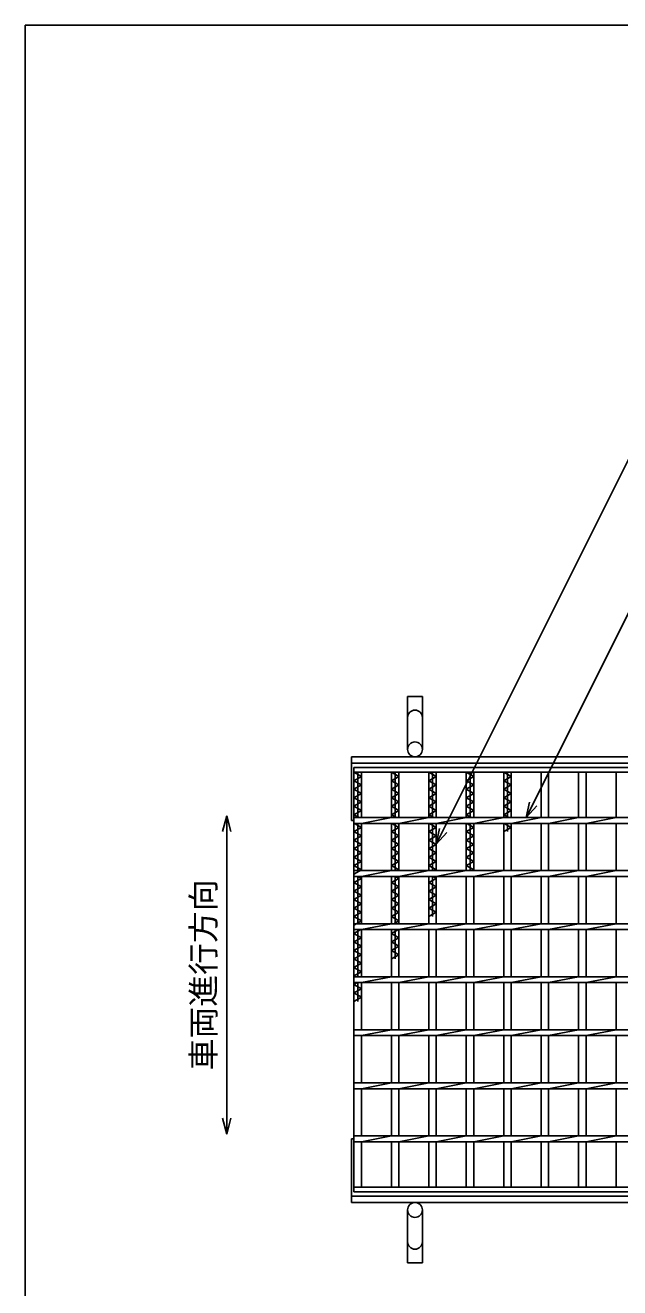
# Model space of a CAD drawing. Units: millimetres, scale not verified. Extents: x -1820 to 1731, y -1282 to 1054.
# Drawn here: x -1729 to -1168, y -136 to 1054 of the extents above; entities that cross this region are included whole.
import ezdxf
from ezdxf.enums import TextEntityAlignment as Align

# ---------------------------------------------------------------- set-up
doc = ezdxf.new("R2010")
doc.units = ezdxf.units.MM
doc.header["$LTSCALE"] = 10
for name, color, linetype, lineweight in [('0_2', 150, 'Continuous', 25), ('16', 3, 'Continuous', 25), ('19', 6, 'Continuous', 25), ('22', 4, 'Continuous', 25)]:
    doc.layers.add(name, color=color, linetype=linetype, lineweight=lineweight)
doc.styles.add('ベクトル', font='')
doc.styles.get('ベクトル').set_extended_font_data('ベクトル')

msp = doc.modelspace()

# ---------------------------------------------------------------- linework, layer by layer
at = {"layer": '0_2'}
for p, q in [((-1729, -1146.5), (-1729, 1053.5)), ((-1729, 1053.5), (1731, 1053.5))]:
    msp.add_line(p, q, dxfattribs=at)
at = {"layer": '16'}
for p, q in [((-1419, 354), (-424, 354)), ((-1419, 349.5), (-1419, 354)), ((-424, 349.5), (-1419, 349.5)), ((-1419, -41.5), (-1419, 349.5)), ((-1419, 349.5), (-1412, 349.5)), ((-1412, 345.5), (-1419, 349.5)), ((-1419, 341.5), (-1412, 345.5)), ((-1415.5, 306.75), (-1415.5, 349.5)), ((-1412, 306.75), (-1412, 349.5)), ((-1383.7, 306.75), (-1383.7, 349.5)), ((-1383.7, 349.5), (-1376.7, 349.5)), ((-1376.7, 345.5), (-1383.7, 349.5)), ((-1383.7, 341.5), (-1376.7, 345.5)), ((-1380.2, 306.75), (-1380.2, 349.5)), ((-1376.7, 306.75), (-1376.7, 349.5)), ((-1348.4, 306.75), (-1348.4, 349.5)), ((-1348.4, 349.5), (-1341.4, 349.5)), ((-1341.4, 345.5), (-1348.4, 349.5)), ((-1348.4, 341.5), (-1341.4, 345.5)), ((-1344.9, 306.75), (-1344.9, 349.5)), ((-1341.4, 306.75), (-1341.4, 349.5)), ((-1313.1, 306.75), (-1313.1, 349.5)), ((-1313.1, 349.5), (-1306.1, 349.5)), ((-1306.1, 345.5), (-1313.1, 349.5)), ((-1313.1, 341.5), (-1306.1, 345.5)), ((-1309.6, 306.75), (-1309.6, 349.5)), ((-1306.1, 306.75), (-1306.1, 349.5)), ((-1277.8, 306.75), (-1277.8, 349.5)), ((-1277.8, 349.5), (-1270.8, 349.5)), ((-1270.8, 345.5), (-1277.8, 349.5)), ((-1277.8, 341.5), (-1270.8, 345.5)), ((-1274.3, 306.75), (-1274.3, 349.5)), ((-1270.8, 306.75), (-1270.8, 349.5)), ((-1242.5, 306.75), (-1242.5, 349.5)), ((-1242.5, 349.5), (-1235.5, 349.5)), ((-1235.5, 306.75), (-1235.5, 349.5)), ((-1207.2, 306.75), (-1207.2, 349.5)), ((-1207.2, 349.5), (-1200.2, 349.5)), ((-1200.2, 306.75), (-1200.2, 349.5)), ((-1171.9, 306.75), (-1171.9, 349.5)), ((-1171.9, 349.5), (-1164.9, 349.5)), ((-1412, 337.5), (-1419, 341.5)), ((-1419, 333.5), (-1412, 337.5)), ((-1412, 329.5), (-1419, 333.5)), ((-1376.7, 337.5), (-1383.7, 341.5)), ((-1383.7, 333.5), (-1376.7, 337.5)), ((-1376.7, 329.5), (-1383.7, 333.5)), ((-1341.4, 337.5), (-1348.4, 341.5)), ((-1348.4, 333.5), (-1341.4, 337.5)), ((-1341.4, 329.5), (-1348.4, 333.5)), ((-1306.1, 337.5), (-1313.1, 341.5)), ((-1313.1, 333.5), (-1306.1, 337.5)), ((-1306.1, 329.5), (-1313.1, 333.5)), ((-1270.8, 337.5), (-1277.8, 341.5)), ((-1277.8, 333.5), (-1270.8, 337.5)), ((-1270.8, 329.5), (-1277.8, 333.5)), ((-1419, 325.5), (-1412, 329.5)), ((-1412, 321.5), (-1419, 325.5)), ((-1419, 317.5), (-1412, 321.5)), ((-1383.7, 325.5), (-1376.7, 329.5)), ((-1376.7, 321.5), (-1383.7, 325.5)), ((-1383.7, 317.5), (-1376.7, 321.5)), ((-1348.4, 325.5), (-1341.4, 329.5)), ((-1341.4, 321.5), (-1348.4, 325.5)), ((-1348.4, 317.5), (-1341.4, 321.5)), ((-1313.1, 325.5), (-1306.1, 329.5)), ((-1306.1, 321.5), (-1313.1, 325.5)), ((-1313.1, 317.5), (-1306.1, 321.5)), ((-1277.8, 325.5), (-1270.8, 329.5)), ((-1270.8, 321.5), (-1277.8, 325.5)), ((-1277.8, 317.5), (-1270.8, 321.5)), ((-1412, 313.5), (-1419, 317.5)), ((-1419, 309.5), (-1412, 313.5)), ((-1414.19, 306.75), (-1419, 309.5)), ((-1376.7, 313.5), (-1383.7, 317.5)), ((-1383.7, 309.5), (-1376.7, 313.5)), ((-1378.89, 306.75), (-1383.7, 309.5)), ((-1341.4, 313.5), (-1348.4, 317.5)), ((-1348.4, 309.5), (-1341.4, 313.5)), ((-1343.59, 306.75), (-1348.4, 309.5)), ((-1306.1, 313.5), (-1313.1, 317.5)), ((-1313.1, 309.5), (-1306.1, 313.5)), ((-1308.29, 306.75), (-1313.1, 309.5)), ((-1270.8, 313.5), (-1277.8, 317.5)), ((-1277.8, 309.5), (-1270.8, 313.5)), ((-1272.99, 306.75), (-1277.8, 309.5)), ((-1419, 306.75), (-424, 306.75)), ((-1419, 301.25), (-1419, 306.75)), ((-1419, 301.25), (-424, 301.25)), ((-1419, 293.5), (-1412, 297.5)), ((-1412, 297.5), (-1418.56, 301.25)), ((-1415.5, 256.75), (-1415.5, 301.25)), ((-1412, 301.25), (-1383.7, 306.75)), ((-1412, 256.75), (-1412, 301.25)), ((-1383.7, 256.75), (-1383.7, 301.25)), ((-1383.7, 293.5), (-1376.7, 297.5)), ((-1376.7, 297.5), (-1383.26, 301.25)), ((-1380.2, 256.75), (-1380.2, 301.25)), ((-1376.7, 301.25), (-1348.4, 306.75)), ((-1376.7, 256.75), (-1376.7, 301.25)), ((-1348.4, 256.75), (-1348.4, 301.25)), ((-1348.4, 293.5), (-1341.4, 297.5)), ((-1341.4, 297.5), (-1347.96, 301.25)), ((-1344.9, 256.75), (-1344.9, 301.25)), ((-1341.4, 301.25), (-1313.1, 306.75)), ((-1341.4, 256.75), (-1341.4, 301.25)), ((-1313.1, 256.75), (-1313.1, 301.25)), ((-1313.1, 293.5), (-1306.1, 297.5)), ((-1306.1, 297.5), (-1312.66, 301.25)), ((-1309.6, 256.75), (-1309.6, 301.25)), ((-1306.1, 301.25), (-1277.8, 306.75)), ((-1306.1, 256.75), (-1306.1, 301.25)), ((-1277.8, 256.75), (-1277.8, 301.25)), ((-1277.8, 293.5), (-1270.8, 297.5)), ((-1270.8, 297.5), (-1277.36, 301.25)), ((-1274.3, 293.5), (-1274.3, 301.25)), ((-1270.8, 301.25), (-1242.5, 306.75)), ((-1270.8, 256.75), (-1270.8, 301.25)), ((-1242.5, 256.75), (-1242.5, 301.25)), ((-1235.5, 301.25), (-1207.2, 306.75)), ((-1235.5, 256.75), (-1235.5, 301.25)), ((-1207.2, 256.75), (-1207.2, 301.25)), ((-1200.2, 301.25), (-1171.9, 306.75)), ((-1200.2, 256.75), (-1200.2, 301.25)), ((-1171.9, 256.75), (-1171.9, 301.25)), ((-1412, 289.5), (-1419, 293.5)), ((-1419, 285.5), (-1412, 289.5)), ((-1376.7, 289.5), (-1383.7, 293.5)), ((-1383.7, 285.5), (-1376.7, 289.5)), ((-1341.4, 289.5), (-1348.4, 293.5)), ((-1348.4, 285.5), (-1341.4, 289.5)), ((-1306.1, 289.5), (-1313.1, 293.5)), ((-1313.1, 285.5), (-1306.1, 289.5)), ((-1412, 281.5), (-1419, 285.5)), ((-1419, 277.5), (-1412, 281.5)), ((-1412, 273.5), (-1419, 277.5)), ((-1376.7, 281.5), (-1383.7, 285.5)), ((-1383.7, 277.5), (-1376.7, 281.5)), ((-1376.7, 273.5), (-1383.7, 277.5)), ((-1341.4, 281.5), (-1348.4, 285.5)), ((-1348.4, 277.5), (-1341.4, 281.5)), ((-1341.4, 273.5), (-1348.4, 277.5)), ((-1306.1, 281.5), (-1313.1, 285.5)), ((-1313.1, 277.5), (-1306.1, 281.5)), ((-1306.1, 273.5), (-1313.1, 277.5)), ((-1419, 269.5), (-1412, 273.5)), ((-1412, 265.5), (-1419, 269.5)), ((-1419, 261.5), (-1412, 265.5)), ((-1383.7, 269.5), (-1376.7, 273.5)), ((-1376.7, 265.5), (-1383.7, 269.5)), ((-1383.7, 261.5), (-1376.7, 265.5)), ((-1348.4, 269.5), (-1341.4, 273.5)), ((-1341.4, 265.5), (-1348.4, 269.5)), ((-1348.4, 261.5), (-1341.4, 265.5)), ((-1313.1, 269.5), (-1306.1, 273.5)), ((-1306.1, 265.5), (-1313.1, 269.5)), ((-1313.1, 261.5), (-1306.1, 265.5)), ((-1412, 257.5), (-1419, 261.5)), ((-1419, 253.5), (-1412, 257.5)), ((-1419, 256.75), (-424, 256.75)), ((-1419, 251.25), (-1419, 256.75)), ((-1419, 251.25), (-424, 251.25)), ((-1415.5, 206.75), (-1415.5, 251.25)), ((-1412, 249.5), (-1415.06, 251.25)), ((-1412, 251.25), (-1383.7, 256.75)), ((-1412, 206.75), (-1412, 251.25)), ((-1376.7, 257.5), (-1383.7, 261.5)), ((-1383.7, 206.75), (-1383.7, 251.25)), ((-1380.2, 206.75), (-1380.2, 251.25)), ((-1376.7, 249.5), (-1379.76, 251.25)), ((-1378.01, 256.75), (-1376.7, 257.5)), ((-1376.7, 251.25), (-1348.4, 256.75)), ((-1376.7, 206.75), (-1376.7, 251.25)), ((-1341.4, 257.5), (-1348.4, 261.5)), ((-1348.4, 206.75), (-1348.4, 251.25)), ((-1344.9, 213.5), (-1344.9, 251.25)), ((-1341.4, 249.5), (-1344.46, 251.25)), ((-1342.71, 256.75), (-1341.4, 257.5)), ((-1341.4, 251.25), (-1313.1, 256.75)), ((-1341.4, 206.75), (-1341.4, 251.25)), ((-1306.1, 257.5), (-1313.1, 261.5)), ((-1313.1, 206.75), (-1313.1, 251.25)), ((-1307.41, 256.75), (-1306.1, 257.5)), ((-1306.1, 251.25), (-1277.8, 256.75)), ((-1306.1, 206.75), (-1306.1, 251.25)), ((-1277.8, 206.75), (-1277.8, 251.25)), ((-1270.8, 251.25), (-1242.5, 256.75)), ((-1270.8, 206.75), (-1270.8, 251.25)), ((-1242.5, 206.75), (-1242.5, 251.25)), ((-1235.5, 251.25), (-1207.2, 256.75)), ((-1235.5, 206.75), (-1235.5, 251.25)), ((-1207.2, 206.75), (-1207.2, 251.25)), ((-1200.2, 251.25), (-1171.9, 256.75)), ((-1200.2, 206.75), (-1200.2, 251.25)), ((-1171.9, 206.75), (-1171.9, 251.25)), ((-1419, 245.5), (-1412, 249.5)), ((-1412, 241.5), (-1419, 245.5)), ((-1419, 237.5), (-1412, 241.5)), ((-1383.7, 245.5), (-1376.7, 249.5)), ((-1376.7, 241.5), (-1383.7, 245.5)), ((-1383.7, 237.5), (-1376.7, 241.5)), ((-1348.4, 245.5), (-1341.4, 249.5)), ((-1341.4, 241.5), (-1348.4, 245.5)), ((-1348.4, 237.5), (-1341.4, 241.5)), ((-1412, 233.5), (-1419, 237.5)), ((-1419, 229.5), (-1412, 233.5)), ((-1412, 225.5), (-1419, 229.5)), ((-1376.7, 233.5), (-1383.7, 237.5)), ((-1383.7, 229.5), (-1376.7, 233.5)), ((-1376.7, 225.5), (-1383.7, 229.5)), ((-1341.4, 233.5), (-1348.4, 237.5)), ((-1348.4, 229.5), (-1341.4, 233.5)), ((-1341.4, 225.5), (-1348.4, 229.5)), ((-1419, 221.5), (-1412, 225.5)), ((-1412, 217.5), (-1419, 221.5)), ((-1419, 213.5), (-1412, 217.5)), ((-1383.7, 221.5), (-1376.7, 225.5)), ((-1376.7, 217.5), (-1383.7, 221.5)), ((-1383.7, 213.5), (-1376.7, 217.5)), ((-1348.4, 221.5), (-1341.4, 225.5)), ((-1341.4, 217.5), (-1348.4, 221.5)), ((-1348.4, 213.5), (-1341.4, 217.5)), ((-1412, 209.5), (-1419, 213.5)), ((-1419, 205.5), (-1412, 209.5)), ((-1419, 206.75), (-424, 206.75)), ((-1419, 201.25), (-1419, 206.75)), ((-1412, 201.25), (-1383.7, 206.75)), ((-1376.7, 209.5), (-1383.7, 213.5)), ((-1381.51, 206.75), (-1376.7, 209.5)), ((-1376.7, 201.25), (-1348.4, 206.75)), ((-1341.4, 201.25), (-1313.1, 206.75)), ((-1306.1, 201.25), (-1277.8, 206.75)), ((-1270.8, 201.25), (-1242.5, 206.75)), ((-1235.5, 201.25), (-1207.2, 206.75)), ((-1200.2, 201.25), (-1171.9, 206.75)), ((-1419, 201.25), (-424, 201.25)), ((-1419, 197.5), (-1412.44, 201.25)), ((-1412, 193.5), (-1419, 197.5)), ((-1419, 189.5), (-1412, 193.5)), ((-1415.5, 156.75), (-1415.5, 201.25)), ((-1412, 156.75), (-1412, 201.25)), ((-1383.7, 156.75), (-1383.7, 201.25)), ((-1383.7, 197.5), (-1377.14, 201.25)), ((-1376.7, 193.5), (-1383.7, 197.5)), ((-1383.7, 189.5), (-1376.7, 193.5)), ((-1380.2, 173.5), (-1380.2, 201.25)), ((-1376.7, 156.75), (-1376.7, 201.25)), ((-1348.4, 156.75), (-1348.4, 201.25)), ((-1341.4, 156.75), (-1341.4, 201.25)), ((-1313.1, 156.75), (-1313.1, 201.25)), ((-1306.1, 156.75), (-1306.1, 201.25)), ((-1277.8, 156.75), (-1277.8, 201.25)), ((-1270.8, 156.75), (-1270.8, 201.25)), ((-1242.5, 156.75), (-1242.5, 201.25)), ((-1235.5, 156.75), (-1235.5, 201.25)), ((-1207.2, 156.75), (-1207.2, 201.25)), ((-1200.2, 156.75), (-1200.2, 201.25)), ((-1171.9, 156.75), (-1171.9, 201.25)), ((-1412, 185.5), (-1419, 189.5)), ((-1419, 181.5), (-1412, 185.5)), ((-1412, 177.5), (-1419, 181.5)), ((-1376.7, 185.5), (-1383.7, 189.5)), ((-1383.7, 181.5), (-1376.7, 185.5)), ((-1376.7, 177.5), (-1383.7, 181.5)), ((-1419, 173.5), (-1412, 177.5)), ((-1412, 169.5), (-1419, 173.5)), ((-1419, 165.5), (-1412, 169.5)), ((-1383.7, 173.5), (-1376.7, 177.5)), ((-1412, 161.5), (-1419, 165.5)), ((-1419, 157.5), (-1412, 161.5)), ((-1417.69, 156.75), (-1419, 157.5)), ((-1419, 156.75), (-424, 156.75)), ((-1419, 151.25), (-1419, 156.75)), ((-1412, 151.25), (-1383.7, 156.75)), ((-1376.7, 151.25), (-1348.4, 156.75)), ((-1341.4, 151.25), (-1313.1, 156.75)), ((-1306.1, 151.25), (-1277.8, 156.75)), ((-1270.8, 151.25), (-1242.5, 156.75)), ((-1235.5, 151.25), (-1207.2, 156.75)), ((-1200.2, 151.25), (-1171.9, 156.75)), ((-1419, 151.25), (-424, 151.25)), ((-1419, 149.5), (-1415.94, 151.25)), ((-1412, 145.5), (-1419, 149.5)), ((-1419, 141.5), (-1412, 145.5)), ((-1415.5, 133.5), (-1415.5, 151.25)), ((-1412, 106.75), (-1412, 151.25)), ((-1383.7, 106.75), (-1383.7, 151.25)), ((-1376.7, 106.75), (-1376.7, 151.25)), ((-1348.4, 106.75), (-1348.4, 151.25)), ((-1341.4, 106.75), (-1341.4, 151.25)), ((-1313.1, 106.75), (-1313.1, 151.25)), ((-1306.1, 106.75), (-1306.1, 151.25)), ((-1277.8, 106.75), (-1277.8, 151.25)), ((-1270.8, 106.75), (-1270.8, 151.25)), ((-1242.5, 106.75), (-1242.5, 151.25)), ((-1235.5, 106.75), (-1235.5, 151.25)), ((-1207.2, 106.75), (-1207.2, 151.25)), ((-1200.2, 106.75), (-1200.2, 151.25)), ((-1171.9, 106.75), (-1171.9, 151.25)), ((-1412, 137.5), (-1419, 141.5)), ((-1419, 133.5), (-1412, 137.5)), ((-1419, 106.75), (-424, 106.75)), ((-1419, 101.25), (-1419, 106.75)), ((-1419, 101.25), (-424, 101.25)), ((-1412, 101.25), (-1383.7, 106.75)), ((-1412, 56.75), (-1412, 101.25)), ((-1383.7, 56.75), (-1383.7, 101.25)), ((-1376.7, 101.25), (-1348.4, 106.75)), ((-1376.7, 56.75), (-1376.7, 101.25)), ((-1348.4, 56.75), (-1348.4, 101.25)), ((-1341.4, 101.25), (-1313.1, 106.75)), ((-1341.4, 56.75), (-1341.4, 101.25)), ((-1313.1, 56.75), (-1313.1, 101.25)), ((-1306.1, 101.25), (-1277.8, 106.75)), ((-1306.1, 56.75), (-1306.1, 101.25)), ((-1277.8, 56.75), (-1277.8, 101.25)), ((-1270.8, 101.25), (-1242.5, 106.75)), ((-1270.8, 56.75), (-1270.8, 101.25)), ((-1242.5, 56.75), (-1242.5, 101.25)), ((-1235.5, 101.25), (-1207.2, 106.75)), ((-1235.5, 56.75), (-1235.5, 101.25)), ((-1207.2, 56.75), (-1207.2, 101.25)), ((-1200.2, 101.25), (-1171.9, 106.75)), ((-1200.2, 56.75), (-1200.2, 101.25)), ((-1171.9, 56.75), (-1171.9, 101.25)), ((-1419, 56.75), (-424, 56.75)), ((-1419, 51.25), (-1419, 56.75)), ((-1419, 51.25), (-424, 51.25)), ((-1412, 51.25), (-1383.7, 56.75)), ((-1412, 6.75), (-1412, 51.25)), ((-1383.7, 6.75), (-1383.7, 51.25)), ((-1376.7, 51.25), (-1348.4, 56.75)), ((-1376.7, 6.75), (-1376.7, 51.25)), ((-1348.4, 6.75), (-1348.4, 51.25)), ((-1341.4, 51.25), (-1313.1, 56.75)), ((-1341.4, 6.75), (-1341.4, 51.25)), ((-1313.1, 6.75), (-1313.1, 51.25)), ((-1306.1, 51.25), (-1277.8, 56.75)), ((-1306.1, 6.75), (-1306.1, 51.25)), ((-1277.8, 6.75), (-1277.8, 51.25)), ((-1270.8, 51.25), (-1242.5, 56.75)), ((-1270.8, 6.75), (-1270.8, 51.25)), ((-1242.5, 6.75), (-1242.5, 51.25)), ((-1235.5, 51.25), (-1207.2, 56.75)), ((-1235.5, 6.75), (-1235.5, 51.25)), ((-1207.2, 6.75), (-1207.2, 51.25)), ((-1200.2, 51.25), (-1171.9, 56.75)), ((-1200.2, 6.75), (-1200.2, 51.25)), ((-1171.9, 6.75), (-1171.9, 51.25)), ((-1419, 6.75), (-424, 6.75)), ((-1419, 1.25), (-1419, 6.75)), ((-1419, 1.25), (-424, 1.25)), ((-1412, 1.25), (-1383.7, 6.75)), ((-1412, -41.5), (-1412, 1.25)), ((-1383.7, -41.5), (-1383.7, 1.25)), ((-1376.7, 1.25), (-1348.4, 6.75)), ((-1376.7, -41.5), (-1376.7, 1.25)), ((-1348.4, -41.5), (-1348.4, 1.25)), ((-1341.4, 1.25), (-1313.1, 6.75)), ((-1341.4, -41.5), (-1341.4, 1.25)), ((-1313.1, -41.5), (-1313.1, 1.25)), ((-1306.1, 1.25), (-1277.8, 6.75)), ((-1306.1, -41.5), (-1306.1, 1.25)), ((-1277.8, -41.5), (-1277.8, 1.25)), ((-1270.8, 1.25), (-1242.5, 6.75)), ((-1270.8, -41.5), (-1270.8, 1.25)), ((-1242.5, -41.5), (-1242.5, 1.25)), ((-1235.5, 1.25), (-1207.2, 6.75)), ((-1235.5, -41.5), (-1235.5, 1.25)), ((-1207.2, -41.5), (-1207.2, 1.25)), ((-1200.2, 1.25), (-1171.9, 6.75)), ((-1200.2, -41.5), (-1200.2, 1.25)), ((-1171.9, -41.5), (-1171.9, 1.25)), ((-1419, -41.5), (-424, -41.5)), ((-1419, -46), (-1419, -41.5)), ((-1419, -41.5), (-1412, -41.5)), ((-424, -46), (-1419, -46)), ((-1383.7, -41.5), (-1376.7, -41.5)), ((-1348.4, -41.5), (-1341.4, -41.5)), ((-1313.1, -41.5), (-1306.1, -41.5)), ((-1277.8, -41.5), (-1270.8, -41.5)), ((-1242.5, -41.5), (-1235.5, -41.5)), ((-1207.2, -41.5), (-1200.2, -41.5)), ((-1171.9, -41.5), (-1164.9, -41.5))]:
    msp.add_line(p, q, dxfattribs=at)
at = {"layer": '19'}
for p, q in [((-1368.5, 371), (-1368.5, 421)), ((-1368.5, 421), (-1354.5, 421)), ((-1354.5, 421), (-1354.5, 371)), ((-1421.5, 364), (-421.5, 364)), ((-1421.5, 304), (-1421.5, 364)), ((-1421.5, 358), (-421.5, 358)), ((-1421.5, 304), (-1419, 304)), ((-1421.5, -56), (-1421.5, 4)), ((-1421.5, 4), (-1419, 4)), ((-1421.5, -50), (-421.5, -50)), ((-1421.5, -56), (-421.5, -56)), ((-1368.5, -63), (-1368.5, -113)), ((-1354.5, -113), (-1354.5, -63)), ((-1368.5, -113), (-1354.5, -113))]:
    msp.add_line(p, q, dxfattribs=at)
for centre in [(-1361.5, 371), (-1361.5, -63)]:
    msp.add_circle(centre, 7, dxfattribs=at)
for centre, start, end in [((-1361.5, 401), 0, 180), ((-1361.5, -93), 180, 0)]:
    msp.add_arc(centre, 7, start, end, dxfattribs=at)
at = {"layer": '22'}
for p, q in [((-1341.4, 281.75), (-1158.9, 646.75)), ((-1256.65, 306.75), (-1110.28, 599.5)), ((-1256.65, 306.75), (-1253.65, 321.35)), ((-1256.65, 306.75), (-1246.65, 317.75)), ((-1539, 308.5), (-1543, 293.5)), ((-1535, 293.5), (-1539, 308.5)), ((-1539, 308.5), (-1539, 8.5)), ((-1341.4, 281.75), (-1338.4, 296.35)), ((-1341.4, 281.75), (-1331.4, 292.75)), ((-1539, 8.5), (-1543, 23.5)), ((-1535, 23.5), (-1539, 8.5))]:
    msp.add_line(p, q, dxfattribs=at)

# ---------------------------------------------------------------- texts
at = {"layer": '22', "color": 2, "style": 'ベクトル'}
msp.add_text('車両進行方向', height=21.99, rotation=90, dxfattribs=at).set_placement((-1561, 68.5), align=Align.MIDDLE_LEFT)

doc.saveas('drawing.dxf')
